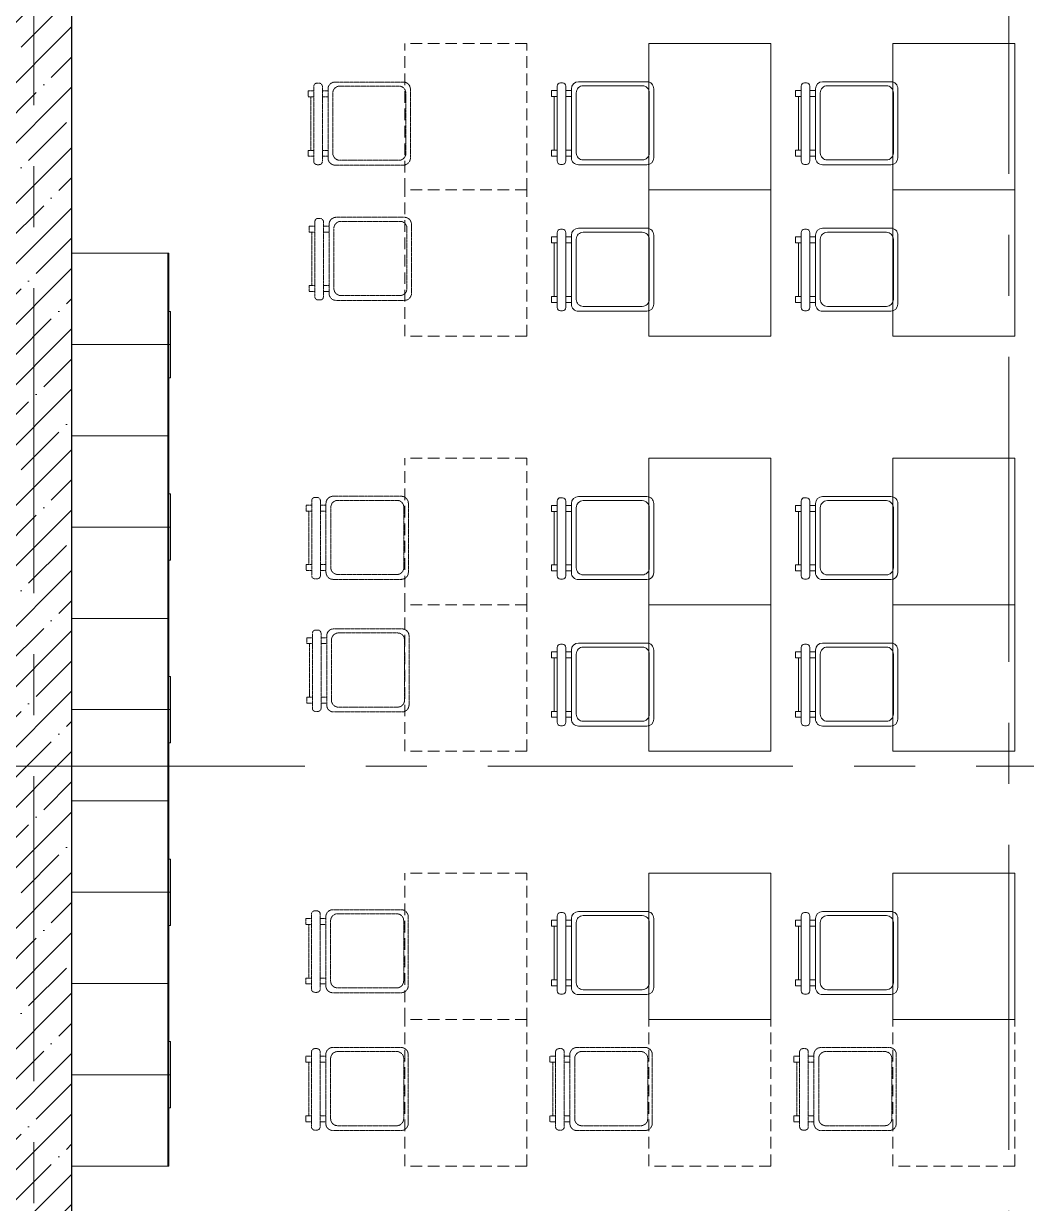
# Model space of a CAD drawing. Header units: millimetres. Extents: x -13407 to 95998, y -2719 to 109387.
# Drawn here: x 25534 to 29643, y 25581 to 30415 of the extents above; entities that cross this region are included whole.
import ezdxf

# ---------------------------------------------------------------- set-up
doc = ezdxf.new("R2010")
doc.units = ezdxf.units.MM
for name, pattern in [('CENTER', [2, 1.25, -0.25, 0.25, -0.25]), ('HIDDEN', [6, 4, -2]), ('HIDDEN2', [4.7625, 3.175, -1.5875])]:
    doc.linetypes.add(name, pattern=pattern)
for name, color, linetype, lineweight in [('АР_Оси', 193, 'Continuous', 9), ('АР_Сущ Несущая стена', 202, 'Continuous', 30), ('АР_Штриховка монолит', 250, 'Continuous', 9), ('ТХ_мебель передв', 250, 'Continuous', 13)]:
    doc.layers.add(name, color=color, linetype=linetype, lineweight=lineweight)

# ---------------------------------------------------------------- blocks, each defined once
blk = doc.blocks.new('стул №3-5')
at = {"color": 253, "linetype": 'ByBlock', "extrusion": (-6.19742e-05, 0.000470712, 1)}
for p, q in [((-15086.8, 16641.7, 196.8), (-15393.1, 16641.7, 196.8)), ((-15372.7, 16664.9, 196.8), (-15348.5, 16664.9, 196.8)), ((-15372.7, 16664.9, 196.8), (-15372.7, 16641.7, 196.8)), ((-15348.5, 16641.7, 196.8), (-15348.5, 16664.9, 196.8)), ((-15348.5, 16653.3, 196.8), (-15128.7, 16653.3, 196.8)), ((-15128.7, 16664.9, 196.8), (-15104.4, 16664.9, 196.8)), ((-15128.7, 16664.9, 196.8), (-15128.7, 16641.7, 196.8)), ((-15104.4, 16641.7, 196.8), (-15104.4, 16664.9, 196.8)), ((-15407, 16627.7, 196.8), (-15407, 16619.9, 196.8)), ((-15393.1, 16605.9, 196.8), (-15086.8, 16605.9, 196.9)), ((-15372.7, 16605.9, 196.8), (-15372.7, 16583.2, 196.9)), ((-15348.5, 16583.2, 196.9), (-15348.5, 16605.9, 196.8)), ((-15128.7, 16605.9, 196.9), (-15128.7, 16583.2, 196.9)), ((-15104.4, 16583.2, 196.9), (-15104.4, 16605.9, 196.9)), ((-15072.8, 16619.9, 196.8), (-15072.8, 16627.7, 196.8))]:
    blk.add_line(p, q, dxfattribs=at)
at = {"color": 253, "ltscale": 100, "extrusion": (-6.19742e-05, 0.000470712, 1), "elevation": 205.6}
for points in [[(-15379.9, 16582.9), (-15097, 16582.9, -0.414169), (-15068.3, 16554.2), (-15068.3, 16274.2, -0.414258), (-15097, 16245.5), (-15379.9, 16245.5, -0.414169), (-15408.6, 16274.2), (-15408.6, 16554.2, -0.414258)], [(-15360.2, 16563.2), (-15113.6, 16563.2, -0.414214), (-15084.9, 16534.4), (-15084.9, 16292.6, -0.414214), (-15113.6, 16263.9), (-15360.2, 16263.9, -0.414214), (-15388.9, 16292.6), (-15388.9, 16534.4, -0.414214)]]:
    blk.add_lwpolyline(points, format="xyb", close=True, dxfattribs=at)
at = {"color": 253, "linetype": 'ByBlock', "extrusion": (-6.19742e-05, 0.000470712, 1)}
for centre, start, end in [((-15393, 16627.6, 205.6), 90, 180), ((-15086.8, 16627.6, 205.6), 0, 90), ((-15393, 16619.8, 205.6), 180, 270), ((-15086.8, 16619.8, 205.6), 270, 0)]:
    blk.add_arc(centre, 13.9, start, end, dxfattribs=at)
blk = doc.blocks.new('_стол№3-№5')
at = {"color": 253}
blk.add_lwpolyline([(-169868.3, 526261.4), (-169368.3, 526261.4), (-169368.3, 525661.4), (-169868.3, 525661.4)], close=True, dxfattribs=at)
blk = doc.blocks.new('_Стул резерв')
at = {"color": 253, "linetype": 'HIDDEN', "ltscale": 0.1, "extrusion": (6.19742e-05, -0.000470712, 1)}
for p, q in [((288.6, 58.9, 0), (-17.6, 58.9, 0)), ((0, 81.6, 0), (0, 58.9, 0)), ((24.3, 58.9, 0), (24.3, 81.6, 0)), ((244, 81.6, 0), (244, 58.9, 0)), ((268.3, 58.9, 0), (268.3, 81.6, 0)), ((-31.6, 45, 0), (-31.6, 37.1, 0)), ((-17.6, 23.2, 0), (288.6, 23.2, 0)), ((0, 23.2, 0), (0, 0)), ((24.3, 0, 0), (0, 0)), ((24.3, 0, 0), (24.3, 23.2, 0)), ((244, 11.6, 0), (24.3, 11.6, 0)), ((244, 23.2, 0), (244, 0, 0)), ((268.3, 0, 0), (244, 0, 0)), ((268.3, 0, 0), (268.3, 23.2, 0)), ((302.6, 37.1, 0), (302.6, 45, 0))]:
    blk.add_line(p, q, dxfattribs=at)
for points in [[(275.5, 81.9), (-7.4, 81.9, -0.414169), (-36.1, 110.6), (-36.1, 390.6, -0.414258), (-7.4, 419.3), (275.5, 419.3, -0.414169), (304.2, 390.6), (304.2, 110.6, -0.414258)], [(255.8, 101.6), (9.2, 101.6, -0.414214), (-19.5, 130.3), (-19.5, 372.2, -0.414214), (9.2, 400.9), (255.8, 400.9, -0.414214), (284.5, 372.2), (284.5, 130.3, -0.414214)]]:
    blk.add_lwpolyline(points, format="xyb", close=True, dxfattribs=at)
for centre, start, end in [((-17.6, 45), 90, 180), ((288.6, 45, 0), 0, 90), ((-17.6, 37.1), 180, 270), ((288.6, 37.1, 0), 270, 0)]:
    blk.add_arc(centre, 13.9, start, end, dxfattribs=at)
blk = doc.blocks.new('_стол.резерв')
at = {"color": 253, "linetype": 'HIDDEN2', "ltscale": 15}
for p, q in [((-20, 500), (-20, 0)), ((580, 500), (-20, 500)), ((580, 500), (580, 0)), ((580, 0), (-20, 0))]:
    blk.add_line(p, q, dxfattribs=at)
blk = doc.blocks.new('У005-3740')
at = {"layer": 'ТХ_мебель передв', "color": 253}
for p, q in [((-231583.2, 58866.8, -0.6), (-231188.1, 58866.8, -0.6)), ((-231583.2, 58492.8, -0.6), (-231188.1, 58492.8, -0.6)), ((-231583.2, 58118.8, -0.6), (-231188.1, 58118.8, -0.6)), ((-231583.2, 57744.8, -0.6), (-231188.1, 57744.8, -0.6)), ((-231583.2, 57370.8, -0.6), (-231188.1, 57370.8, -0.6)), ((-231583.2, 56996.8, -0.6), (-231188.1, 56996.8, -0.6)), ((-231583.2, 56622.8, -0.6), (-231188.1, 56622.8, -0.6)), ((-231583.2, 56248.8, -0.6), (-231188.1, 56248.8, -0.6)), ((-231583.2, 55874.8, -0.6), (-231188.1, 55874.8, -0.6))]:
    blk.add_line(p, q, dxfattribs=at)
at = {"layer": 'ТХ_мебель передв', "color": 253, "elevation": -0.6}
for points in [[(-231587.2, 55500.8), (-231587.2, 59240.8), (-231583.2, 59240.8), (-231583.2, 55500.8)], [(-231188.1, 55500.8), (-231188.1, 59240.8), (-231583.2, 59240.8), (-231583.2, 55500.8)], [(-231594.1, 59002.7), (-231594.1, 58866.8), (-231587.2, 58866.8), (-231587.2, 59002.7)], [(-231594.1, 58866.8), (-231594.1, 58730.9), (-231587.2, 58730.9), (-231587.2, 58866.8)], [(-231594.1, 58254.7), (-231594.1, 58118.8), (-231587.2, 58118.8), (-231587.2, 58254.7)], [(-231594.1, 58118.8), (-231594.1, 57982.9), (-231587.2, 57982.9), (-231587.2, 58118.8)], [(-231594.1, 57506.7), (-231594.1, 57370.8), (-231587.2, 57370.8), (-231587.2, 57506.7)], [(-231594.1, 57370.8), (-231594.1, 57234.9), (-231587.2, 57234.9), (-231587.2, 57370.8)], [(-231594.1, 56758.7), (-231594.1, 56622.8), (-231587.2, 56622.8), (-231587.2, 56758.7)], [(-231594.1, 56622.8), (-231594.1, 56486.9), (-231587.2, 56486.9), (-231587.2, 56622.8)], [(-231594.1, 56010.7), (-231594.1, 55874.8), (-231587.2, 55874.8), (-231587.2, 56010.7)], [(-231594.1, 55874.8), (-231594.1, 55738.9), (-231587.2, 55738.9), (-231587.2, 55874.8)]]:
    blk.add_lwpolyline(points, close=True, dxfattribs=at)

msp = doc.modelspace()

# ---------------------------------------------------------------- hatches: boundary and pattern name
at = {"layer": 'АР_Штриховка монолит', "ltscale": 100}
h = msp.add_hatch(dxfattribs=at)
h.set_pattern_fill('ANSI35', color=253, scale=700)
h.set_pattern_definition([(45, (-948772.81, 121826.74), (-123.743687, 123.743687), []), (45, (-948649.07, 121826.74), (-123.743687, 123.743687), [218.75, -43.75, 0, -43.75])])
h.paths.add_polyline_path([(25730, 31037.2), (25430, 31037.2), (25430, 23266.8), (25730, 23266.8)])

# ---------------------------------------------------------------- linework, layer by layer
at = {"layer": 'АР_Оси', "color": 253, "linetype": 'CENTER', "ltscale": 1000}
for p, q in [((29569.9, 79049.7), (29569.9, 23317.3)), ((25575, -1919.1), (25575, 32388.4)), ((-12563.8, 27372.2), (71033.4, 27372.2))]:
    msp.add_line(p, q, dxfattribs=at)
at = {"layer": 'АР_Сущ Несущая стена', "color": 253, "ltscale": 100}
msp.add_line((25730, 31037.2), (25730, 23266.8), dxfattribs=at)

# ---------------------------------------------------------------- block references
at = {"layer": 'ТХ_мебель передв', "color": 253}
for name, p, rotation in [('_стол.резерв', (27095.1, 30313.6), 270), ('_стол№3-№5', (-141273.3, 555995), 180), ('_стол№3-№5', (-140273.3, 555995), 180), ('_Стул резерв', (26699.1, 30139.4, 196.8), 270), ('стул №3-5', (44361.4, 45245), 89.99999999999999), ('стул №3-5', (45361.4, 45245), 89.99999999999999), ('_стол.резерв', (27095.1, 29713.6), 270), ('_стол№3-№5', (-141273.3, 555395), 180), ('_стол№3-№5', (-140273.3, 555395), 180), ('_Стул резерв', (26703.6, 29585.1, 196.8), 270), ('стул №3-5', (44361.4, 44645), 89.99999999999999), ('стул №3-5', (45361.4, 44645), 89.99999999999999), ('_стол.резерв', (27095.1, 28613.6), 270), ('_стол№3-№5', (-141273.3, 554295), 180), ('_стол№3-№5', (-140273.3, 554295), 180), ('_Стул резерв', (26690.8, 28441.9, 196.8), 270), ('стул №3-5', (44361.4, 43545), 89.99999999999999), ('стул №3-5', (45361.4, 43545), 89.99999999999999), ('_стол.резерв', (27095.1, 28013.6), 270), ('_стол№3-№5', (-141273.3, 553695), 180), ('_стол№3-№5', (-140273.3, 553695), 180), ('_Стул резерв', (26693.6, 27898.5, 196.8), 270), ('стул №3-5', (44361.4, 42945), 89.99999999999999), ('стул №3-5', (45361.4, 42945), 89.99999999999999), ('_стол.резерв', (27095.1, 26913.6), 270), ('_стол№3-№5', (-141273.3, 552595), 180), ('_стол№3-№5', (-140273.3, 552595), 180), ('_Стул резерв', (26690.1, 26747.9, 196.8), 270), ('стул №3-5', (44361.4, 41845), 89.99999999999999), ('стул №3-5', (45361.4, 41845), 89.99999999999999), ('_стол.резерв', (27095.1, 26313.6), 270), ('_стол.резерв', (28095.1, 26313.6), 270), ('_стол.резерв', (29095.1, 26313.6), 270), ('_Стул резерв', (26690.1, 26183.3, 196.8), 270), ('_Стул резерв', (27690.1, 26183.3, 196.8), 270), ('_Стул резерв', (28690.1, 26183.3, 196.8), 270)]:
    msp.add_blockref(name, p, dxfattribs=dict(at, rotation=rotation))
at = {"layer": 'ТХ_мебель передв', "color": 253, "xscale": -1}
msp.add_blockref('У005-3740', (-205458.1, -29767.1, 0.6), dxfattribs=at)

doc.saveas('drawing.dxf')
